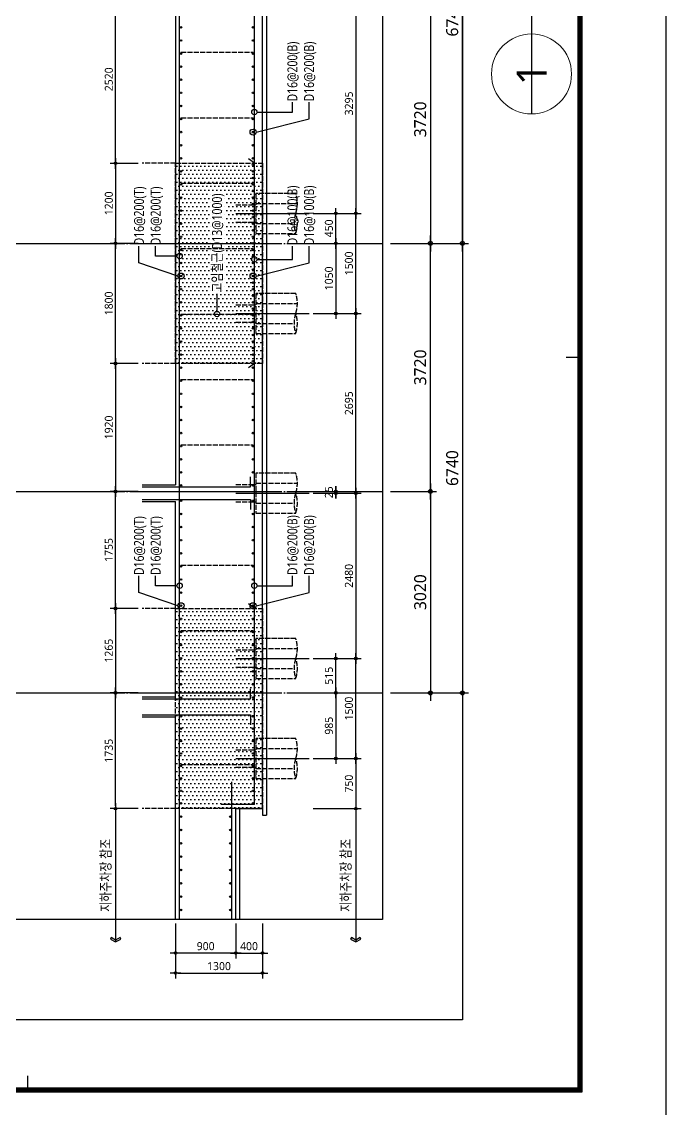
# Model space of a CAD drawing. Header units: millimetres. Extents: x 317501 to 814054, y -400799 to -14117.
# Drawn here: x 804392 to 814054, y -63340 to -47034 of the extents above; entities that cross this region are included whole.
import ezdxf
from ezdxf.enums import TextEntityAlignment as Align
from ezdxf.xclip import XClip

# ---------------------------------------------------------------- set-up
doc = ezdxf.new("R2010")
doc.units = ezdxf.units.MM
doc.header["$LTSCALE"] = 38
doc.header["$XCLIPFRAME"] = 0
for name, pattern in [('CEN', [62, 60, -1, 0, -1]), ('HID', [2.5, 2, -0.5]), ('XS-기초$0$HID', [2.3, 1.5, -0.8])]:
    doc.linetypes.add(name, pattern=pattern)
doc.layers.get('Defpoints').update_dxf_attribs({"color": 145})
for name, color, linetype in [('BAR1', 3, 'Continuous'), ('BARR', 1, 'Continuous'), ('CEN', 1, 'CEN'), ('DIM', 7, 'Continuous'), ('DOT', 3, 'Continuous'), ('FORM_고양장항A-1BL-S-성능$0$FORM', 7, 'Continuous'), ('LEADER', 7, 'Continuous'), ('PI', 4, 'HID'), ('T', 1, 'Continuous'), ('W1', 11, 'Continuous'), ('고임철근', 4, 'HID'), ('버림', 8, 'Continuous'), ('보강구간', 6, 'HID')]:
    doc.layers.add(name, color=color, linetype=linetype)
for name, color, linetype, plot in [('DEFPOINT', 144, 'Continuous', False), ('FORM_고양장항A-1BL-S-성능$0$DEFPOINT', 144, 'Continuous', False), ('XS-기초$0$0106', 30, 'XS-기초$0$HID', False)]:
    doc.layers.add(name, color=color, linetype=linetype, plot=plot)
doc.layers.add('TEXT', color=3, linetype='Continuous', lineweight=9)
doc.styles.add('맑은고딕', font='malgun.ttf')
doc.dimstyles.new('DIM_40', dxfattribs={"dimscale": 40, "dimtxt": 3, "dimasz": 1, "dimexe": 2, "dimexo": 1.5, "dimgap": 1, "dimtad": 1, "dimdec": 0, "dimzin": 0, "dimdsep": 46, "dimtxsty": '맑은고딕', "dimblk1": 'DIMDOT', "dimblk2": 'DIMDOT', "dimsah": 1, "dimcen": 0.09, "dimdle": 2, "dimclrd": 7, "dimclre": 7, "dimclrt": 6, "dimadec": 0, "dimazin": 0, "dimtfac": 1, "dimtdec": 0, "dimtix": 1, "dimtmove": 2, "dimatfit": 3, "dimldrblk": 'DIMDOT', "dimfxl": 0, "dimtolj": 1, "dimtzin": 0, "dimarcsym": 0})
doc.dimstyles.new('DIM_60', dxfattribs={"dimscale": 60, "dimtxt": 3, "dimasz": 1, "dimexe": 1.5, "dimexo": 2, "dimgap": 1, "dimtad": 1, "dimdec": 0, "dimzin": 0, "dimdsep": 46, "dimtxsty": '맑은고딕', "dimblk1": 'DIMDOT', "dimblk2": 'DIMDOT', "dimsah": 1, "dimcen": 0.09, "dimdle": 2, "dimclrd": 7, "dimclre": 7, "dimclrt": 3, "dimadec": 0, "dimazin": 0, "dimtfac": 1, "dimtdec": 0, "dimtix": 1, "dimtmove": 2, "dimatfit": 3, "dimldrblk": 'DIMDOT', "dimfxl": 0, "dimtolj": 1, "dimtzin": 0, "dimarcsym": 0})

# ---------------------------------------------------------------- blocks, each defined once
blk = doc.blocks.new('FORM_고양장항A-1BL-S-성능')
at = {"layer": 'FORM_고양장항A-1BL-S-성능$0$DEFPOINT', "color": 1}
for p, q in [((26, 159.5), (29, 159.5)), ((208.5, 22), (208.5, 25))]:
    blk.add_line(p, q, dxfattribs=at)
at = {"layer": 'FORM_고양장항A-1BL-S-성능$0$DEFPOINT'}
blk.add_lwpolyline([(0, 594), (0, 0), (841, 0), (841, 594), (0, 594)], dxfattribs=at)
at = {"layer": 'FORM_고양장항A-1BL-S-성능$0$FORM'}
for points in [[(25, 573), (25, 21), (757, 21), (757, 573)], [(26, 572), (26, 22), (756, 22), (756, 572)]]:
    blk.add_lwpolyline(points, close=True, dxfattribs=at)
at = {"layer": 'FORM_고양장항A-1BL-S-성능$0$FORM', "const_width": 1}
blk.add_lwpolyline([(25.5, 572.5), (25.5, 21.5), (756.5, 21.5), (756.5, 572.5)], close=True, dxfattribs=at)
blk = doc.blocks.new('XS-기초')
at = {"layer": 'XS-기초$0$0106'}
blk.add_line((146982, 171825), (463099, 280125), dxfattribs=at)
blk = doc.blocks.new('DIMDOT')
at = {"layer": 'DIM', "linetype": 'Continuous'}
blk.add_line((-2, 0), (2, 0), dxfattribs=at)
for radius in [0.5, 0.25]:
    blk.add_circle((0, 0), radius, dxfattribs=at)
blk = doc.blocks.new('*D104')
at = {"layer": 'Defpoints', "color": 0, "linetype": 'Continuous', "transparency": 16777216}
for p in [(809799, -50357), (809799, -57097), (810999, -57097)]:
    blk.add_point(p, dxfattribs=at)
at = {"layer": 'DIM', "color": 7, "linetype": 'Continuous', "lineweight": -2, "transparency": 16777216}
for p, q in [((809919, -50357), (811089, -50357)), ((810999, -50417), (810999, -57037)), ((809919, -57097), (811089, -57097))]:
    blk.add_line(p, q, dxfattribs=at)
at = {"layer": 'DIM', "color": 7, "linetype": 'Continuous', "lineweight": -2, "transparency": 16777216, "xscale": 60, "yscale": 60, "zscale": 60}
for p, rotation in [((810999, -50357), 90), ((810999, -57097), 270)]:
    blk.add_blockref('DIMDOT', p, dxfattribs=dict(at, rotation=rotation))
at = {"layer": 'DIM', "color": 3, "linetype": 'Continuous', "transparency": 16777216, "insert": (810846, -53727), "char_height": 180, "attachment_point": 5, "rotation": 90, "style": '맑은고딕'}
blk.add_mtext('\\A1;6740', dxfattribs=at)
blk = doc.blocks.new('*D105')
at = {"layer": 'Defpoints', "color": 0, "linetype": 'Continuous', "transparency": 16777216}
for p in [(809799, -54077), (809799, -57097), (810519, -57097)]:
    blk.add_point(p, dxfattribs=at)
at = {"layer": 'DIM', "color": 7, "linetype": 'Continuous', "lineweight": -2, "transparency": 16777216}
for p, q in [((809919, -54077), (810609, -54077)), ((810519, -54137), (810519, -57037)), ((809919, -57097), (810609, -57097))]:
    blk.add_line(p, q, dxfattribs=at)
at = {"layer": 'DIM', "color": 7, "linetype": 'Continuous', "lineweight": -2, "transparency": 16777216, "xscale": 60, "yscale": 60, "zscale": 60}
for p, rotation in [((810519, -54077), 90), ((810519, -57097), 270)]:
    blk.add_blockref('DIMDOT', p, dxfattribs=dict(at, rotation=rotation))
at = {"layer": 'DIM', "color": 3, "linetype": 'Continuous', "transparency": 16777216, "insert": (810366, -55587), "char_height": 180, "attachment_point": 5, "rotation": 90, "style": '맑은고딕'}
blk.add_mtext('\\A1;3020', dxfattribs=at)
blk = doc.blocks.new('*D106')
at = {"layer": 'Defpoints', "color": 0, "linetype": 'Continuous', "transparency": 16777216}
for p in [(809799, -50357), (810519, -50357), (809799, -54077)]:
    blk.add_point(p, dxfattribs=at)
at = {"layer": 'DIM', "color": 7, "linetype": 'Continuous', "lineweight": -2, "transparency": 16777216}
for p, q in [((809919, -50357), (810609, -50357)), ((810519, -54017), (810519, -50417)), ((809919, -54077), (810609, -54077))]:
    blk.add_line(p, q, dxfattribs=at)
at = {"layer": 'DIM', "color": 7, "linetype": 'Continuous', "lineweight": -2, "transparency": 16777216, "xscale": 60, "yscale": 60, "zscale": 60}
for p, rotation in [((810519, -50357), 90), ((810519, -54077), 270)]:
    blk.add_blockref('DIMDOT', p, dxfattribs=dict(at, rotation=rotation))
at = {"layer": 'DIM', "color": 3, "linetype": 'Continuous', "transparency": 16777216, "insert": (810366, -52217), "char_height": 180, "attachment_point": 5, "rotation": 90, "style": '맑은고딕'}
blk.add_mtext('\\A1;3720', dxfattribs=at)
blk = doc.blocks.new('*D107')
at = {"layer": 'Defpoints', "color": 0, "linetype": 'Continuous', "transparency": 16777216}
for p in [(809799, -43617), (810999, -43617), (809799, -50357)]:
    blk.add_point(p, dxfattribs=at)
at = {"layer": 'DIM', "color": 7, "linetype": 'Continuous', "lineweight": -2, "transparency": 16777216}
for p, q in [((809919, -43617), (811089, -43617)), ((810999, -50297), (810999, -43677)), ((809919, -50357), (811089, -50357))]:
    blk.add_line(p, q, dxfattribs=at)
at = {"layer": 'DIM', "color": 7, "linetype": 'Continuous', "lineweight": -2, "transparency": 16777216, "xscale": 60, "yscale": 60, "zscale": 60}
for p, rotation in [((810999, -43617), 90), ((810999, -50357), 270)]:
    blk.add_blockref('DIMDOT', p, dxfattribs=dict(at, rotation=rotation))
at = {"layer": 'DIM', "color": 3, "linetype": 'Continuous', "transparency": 16777216, "insert": (810846, -46987), "char_height": 180, "attachment_point": 5, "rotation": 90, "style": '맑은고딕'}
blk.add_mtext('\\A1;6740', dxfattribs=at)
blk = doc.blocks.new('*D109')
at = {"layer": 'Defpoints', "color": 0, "linetype": 'Continuous', "transparency": 16777216}
for p in [(809799, -46637), (809799, -50357), (810519, -50357)]:
    blk.add_point(p, dxfattribs=at)
at = {"layer": 'DIM', "color": 7, "linetype": 'Continuous', "lineweight": -2, "transparency": 16777216}
for p, q in [((809919, -46637), (810609, -46637)), ((810519, -46697), (810519, -50297)), ((809919, -50357), (810609, -50357))]:
    blk.add_line(p, q, dxfattribs=at)
at = {"layer": 'DIM', "color": 7, "linetype": 'Continuous', "lineweight": -2, "transparency": 16777216, "xscale": 60, "yscale": 60, "zscale": 60}
for p, rotation in [((810519, -46637), 90), ((810519, -50357), 270)]:
    blk.add_blockref('DIMDOT', p, dxfattribs=dict(at, rotation=rotation))
at = {"layer": 'DIM', "color": 3, "linetype": 'Continuous', "transparency": 16777216, "insert": (810366, -48497), "char_height": 180, "attachment_point": 5, "rotation": 90, "style": '맑은고딕'}
blk.add_mtext('\\A1;3720', dxfattribs=at)
blk = doc.blocks.new('*D159')
at = {"layer": 'Defpoints', "color": 0, "linetype": 'Continuous', "transparency": 16777216}
for p in [(806699, -60497), (807999, -60497), (807999, -61297)]:
    blk.add_point(p, dxfattribs=at)
at = {"layer": 'DIM', "color": 7, "linetype": 'Continuous', "lineweight": -2, "transparency": 16777216}
for p, q in [((806699, -60557), (806699, -61377)), ((807999, -60557), (807999, -61377)), ((806739, -61297), (807959, -61297))]:
    blk.add_line(p, q, dxfattribs=at)
at = {"layer": 'DIM', "color": 7, "linetype": 'Continuous', "lineweight": -2, "transparency": 16777216, "xscale": 40, "yscale": 40, "zscale": 40, "rotation": 180}
blk.add_blockref('DIMDOT', (806699, -61297), dxfattribs=at)
at = {"layer": 'DIM', "color": 7, "linetype": 'Continuous', "lineweight": -2, "transparency": 16777216, "xscale": 40, "yscale": 40, "zscale": 40}
blk.add_blockref('DIMDOT', (807999, -61297), dxfattribs=at)
at = {"layer": 'DIM', "color": 6, "linetype": 'Continuous', "transparency": 16777216, "insert": (807349, -61194), "char_height": 120, "attachment_point": 5, "style": '맑은고딕'}
blk.add_mtext('\\A1;1300', dxfattribs=at)
blk = doc.blocks.new('*D160')
at = {"layer": 'Defpoints', "color": 0, "linetype": 'Continuous', "transparency": 16777216}
for p in [(807599, -60497), (807999, -60497), (807999, -60997)]:
    blk.add_point(p, dxfattribs=at)
at = {"layer": 'DIM', "color": 7, "linetype": 'Continuous', "lineweight": -2, "transparency": 16777216}
for p, q in [((807599, -60557), (807599, -61077)), ((807999, -60557), (807999, -61077)), ((807639, -60997), (807959, -60997))]:
    blk.add_line(p, q, dxfattribs=at)
at = {"layer": 'DIM', "color": 7, "linetype": 'Continuous', "lineweight": -2, "transparency": 16777216, "xscale": 40, "yscale": 40, "zscale": 40, "rotation": 180}
blk.add_blockref('DIMDOT', (807599, -60997), dxfattribs=at)
at = {"layer": 'DIM', "color": 7, "linetype": 'Continuous', "lineweight": -2, "transparency": 16777216, "xscale": 40, "yscale": 40, "zscale": 40}
blk.add_blockref('DIMDOT', (807999, -60997), dxfattribs=at)
at = {"layer": 'DIM', "color": 6, "linetype": 'Continuous', "transparency": 16777216, "insert": (807799, -60895), "char_height": 120, "attachment_point": 5, "style": '맑은고딕'}
blk.add_mtext('\\A1;400', dxfattribs=at)
blk = doc.blocks.new('*D161')
at = {"layer": 'Defpoints', "color": 0, "linetype": 'Continuous', "transparency": 16777216}
for p in [(806699, -60497), (807599, -60497), (806699, -60997)]:
    blk.add_point(p, dxfattribs=at)
at = {"layer": 'DIM', "color": 7, "linetype": 'Continuous', "lineweight": -2, "transparency": 16777216}
for p, q in [((806699, -60557), (806699, -61077)), ((807599, -60557), (807599, -61077)), ((807559, -60997), (806739, -60997))]:
    blk.add_line(p, q, dxfattribs=at)
at = {"layer": 'DIM', "color": 7, "linetype": 'Continuous', "lineweight": -2, "transparency": 16777216, "xscale": 40, "yscale": 40, "zscale": 40, "rotation": 180}
blk.add_blockref('DIMDOT', (806699, -60997), dxfattribs=at)
at = {"layer": 'DIM', "color": 7, "linetype": 'Continuous', "lineweight": -2, "transparency": 16777216, "xscale": 40, "yscale": 40, "zscale": 40}
blk.add_blockref('DIMDOT', (807599, -60997), dxfattribs=at)
at = {"layer": 'DIM', "color": 6, "linetype": 'Continuous', "transparency": 16777216, "insert": (807149, -60895), "char_height": 120, "attachment_point": 5, "style": '맑은고딕'}
blk.add_mtext('\\A1;900', dxfattribs=at)
blk = doc.blocks.new('p')
at = {"layer": 'PI'}
for p, q in [((-130, 300), (-130, 0)), ((130, 300), (130, 0)), ((300, 0), (-300, 0)), ((-300, 0), (-300, -600)), ((-150, 0), (-150, -575)), ((150, 0), (150, -625)), ((300, -600), (300, 0))]:
    blk.add_line(p, q, dxfattribs=at)
at = {"layer": 'PI', "color": 6, "linetype": 'Continuous'}
blk.add_line((0, 300, 0), (0, -800, 0), dxfattribs=at)
at = {"layer": 'PI'}
for centre, start, end in [((-150, -1037), 71.0754, 108.9246), ((-150, -163), 251.0754, 288.9246), ((150, -163), 251.0754, 288.9246)]:
    blk.add_arc(centre, 462, start, end, dxfattribs=at)
blk = doc.blocks.new('*D532')
at = {"layer": 'Defpoints', "color": 0, "linetype": 'Continuous', "transparency": 16777216}
for p in [(808699, -56582, 0), (809399, -56582, 0), (808699, -58082, 0)]:
    blk.add_point(p, dxfattribs=at)
at = {"layer": 'DIM', "color": 7, "linetype": 'Continuous', "lineweight": -2, "transparency": 16777216}
for p, q in [((808759, -56582, 0), (809479, -56582, 0)), ((809399, -58042, 0), (809399, -56622, 0)), ((808759, -58082, 0), (809479, -58082, 0))]:
    blk.add_line(p, q, dxfattribs=at)
at = {"layer": 'DIM', "color": 7, "linetype": 'Continuous', "lineweight": -2, "transparency": 16777216, "xscale": 40, "yscale": 40, "zscale": 40}
for p, rotation in [((809399, -56582, 0), 90), ((809399, -58082, 0), 270)]:
    blk.add_blockref('DIMDOT', p, dxfattribs=dict(at, rotation=rotation))
at = {"layer": 'DIM', "color": 6, "linetype": 'Continuous', "transparency": 16777216, "insert": (809297, -57332, 0), "char_height": 120, "attachment_point": 5, "rotation": 90, "style": '맑은고딕'}
blk.add_mtext('\\A1;1500', dxfattribs=at)
blk = doc.blocks.new('*D533')
at = {"layer": 'Defpoints', "color": 0, "linetype": 'Continuous', "transparency": 16777216}
for p in [(808699, -58082, 0), (808699, -58832, 0), (809399, -58832, 0)]:
    blk.add_point(p, dxfattribs=at)
at = {"layer": 'DIM', "color": 7, "linetype": 'Continuous', "lineweight": -2, "transparency": 16777216}
for p, q in [((808759, -58082, 0), (809479, -58082, 0)), ((809399, -58122, 0), (809399, -58792, 0)), ((808759, -58832, 0), (809479, -58832, 0))]:
    blk.add_line(p, q, dxfattribs=at)
at = {"layer": 'DIM', "color": 7, "linetype": 'Continuous', "lineweight": -2, "transparency": 16777216, "xscale": 40, "yscale": 40, "zscale": 40}
for p, rotation in [((809399, -58082, 0), 90), ((809399, -58832, 0), 270)]:
    blk.add_blockref('DIMDOT', p, dxfattribs=dict(at, rotation=rotation))
at = {"layer": 'DIM', "color": 6, "linetype": 'Continuous', "transparency": 16777216, "insert": (809297, -58457, 0), "char_height": 120, "attachment_point": 5, "rotation": 90, "style": '맑은고딕'}
blk.add_mtext('\\A1;750', dxfattribs=at)
blk = doc.blocks.new('*D534')
at = {"layer": 'Defpoints', "color": 0, "linetype": 'Continuous', "transparency": 16777216}
for p in [(808699, -57097, 0), (808699, -58082, 0), (809099, -58082, 0)]:
    blk.add_point(p, dxfattribs=at)
at = {"layer": 'DIM', "color": 7, "linetype": 'Continuous', "lineweight": -2, "transparency": 16777216}
for p, q in [((808759, -57097, 0), (809179, -57097, 0)), ((809099, -57137, 0), (809099, -58042, 0)), ((808759, -58082, 0), (809179, -58082, 0))]:
    blk.add_line(p, q, dxfattribs=at)
at = {"layer": 'DIM', "color": 7, "linetype": 'Continuous', "lineweight": -2, "transparency": 16777216, "xscale": 40, "yscale": 40, "zscale": 40}
for p, rotation in [((809099, -57097, 0), 90), ((809099, -58082, 0), 270)]:
    blk.add_blockref('DIMDOT', p, dxfattribs=dict(at, rotation=rotation))
at = {"layer": 'DIM', "color": 6, "linetype": 'Continuous', "transparency": 16777216, "insert": (808997, -57589, 0), "char_height": 120, "attachment_point": 5, "rotation": 90, "style": '맑은고딕'}
blk.add_mtext('\\A1;985', dxfattribs=at)
blk = doc.blocks.new('*D535')
at = {"layer": 'Defpoints', "color": 0, "linetype": 'Continuous', "transparency": 16777216}
for p in [(808699, -56582, 0), (809099, -56582, 0), (808699, -57097, 0)]:
    blk.add_point(p, dxfattribs=at)
at = {"layer": 'DIM', "color": 7, "linetype": 'Continuous', "lineweight": -2, "transparency": 16777216}
for p, q in [((808759, -56582, 0), (809179, -56582, 0)), ((809099, -57057, 0), (809099, -56622, 0)), ((808759, -57097, 0), (809179, -57097, 0))]:
    blk.add_line(p, q, dxfattribs=at)
at = {"layer": 'DIM', "color": 7, "linetype": 'Continuous', "lineweight": -2, "transparency": 16777216, "xscale": 40, "yscale": 40, "zscale": 40}
for p, rotation in [((809099, -56582, 0), 90), ((809099, -57097, 0), 270)]:
    blk.add_blockref('DIMDOT', p, dxfattribs=dict(at, rotation=rotation))
at = {"layer": 'DIM', "color": 6, "linetype": 'Continuous', "transparency": 16777216, "insert": (808997, -56839, 0), "char_height": 120, "attachment_point": 5, "rotation": 90, "style": '맑은고딕'}
blk.add_mtext('\\A1;515', dxfattribs=at)
blk = doc.blocks.new('*D536')
at = {"layer": 'Defpoints', "color": 0, "linetype": 'Continuous', "transparency": 16777216}
for p in [(808699, -54102, 0), (808699, -56582, 0), (809399, -56582, 0)]:
    blk.add_point(p, dxfattribs=at)
at = {"layer": 'DIM', "color": 7, "linetype": 'Continuous', "lineweight": -2, "transparency": 16777216}
for p, q in [((808759, -54102, 0), (809479, -54102, 0)), ((809399, -54142, 0), (809399, -56542, 0)), ((808759, -56582, 0), (809479, -56582, 0))]:
    blk.add_line(p, q, dxfattribs=at)
at = {"layer": 'DIM', "color": 7, "linetype": 'Continuous', "lineweight": -2, "transparency": 16777216, "xscale": 40, "yscale": 40, "zscale": 40}
for p, rotation in [((809399, -54102, 0), 90), ((809399, -56582, 0), 270)]:
    blk.add_blockref('DIMDOT', p, dxfattribs=dict(at, rotation=rotation))
at = {"layer": 'DIM', "color": 6, "linetype": 'Continuous', "transparency": 16777216, "insert": (809297, -55342, 0), "char_height": 120, "attachment_point": 5, "rotation": 90, "style": '맑은고딕'}
blk.add_mtext('\\A1;2480', dxfattribs=at)
blk = doc.blocks.new('*D537')
at = {"layer": 'Defpoints', "color": 0, "linetype": 'Continuous', "transparency": 16777216}
for p in [(808699, -51407, 0), (809399, -51407, 0), (808699, -54102, 0)]:
    blk.add_point(p, dxfattribs=at)
at = {"layer": 'DIM', "color": 7, "linetype": 'Continuous', "lineweight": -2, "transparency": 16777216}
for p, q in [((808759, -51407, 0), (809479, -51407, 0)), ((809399, -54062, 0), (809399, -51447, 0)), ((808759, -54102, 0), (809479, -54102, 0))]:
    blk.add_line(p, q, dxfattribs=at)
at = {"layer": 'DIM', "color": 7, "linetype": 'Continuous', "lineweight": -2, "transparency": 16777216, "xscale": 40, "yscale": 40, "zscale": 40}
for p, rotation in [((809399, -51407, 0), 90), ((809399, -54102, 0), 270)]:
    blk.add_blockref('DIMDOT', p, dxfattribs=dict(at, rotation=rotation))
at = {"layer": 'DIM', "color": 6, "linetype": 'Continuous', "transparency": 16777216, "insert": (809297, -52754, 0), "char_height": 120, "attachment_point": 5, "rotation": 90, "style": '맑은고딕'}
blk.add_mtext('\\A1;2695', dxfattribs=at)
blk = doc.blocks.new('*D538')
at = {"layer": 'Defpoints', "color": 0, "linetype": 'Continuous', "transparency": 16777216}
for p in [(808699, -49907), (809399, -49907), (808699, -51407)]:
    blk.add_point(p, dxfattribs=at)
at = {"layer": 'DIM', "color": 7, "linetype": 'Continuous', "lineweight": -2, "transparency": 16777216}
for p, q in [((808759, -49907), (809479, -49907)), ((809399, -51367), (809399, -49947)), ((808759, -51407), (809479, -51407))]:
    blk.add_line(p, q, dxfattribs=at)
at = {"layer": 'DIM', "color": 7, "linetype": 'Continuous', "lineweight": -2, "transparency": 16777216, "xscale": 40, "yscale": 40, "zscale": 40}
for p, rotation in [((809399, -49907), 90), ((809399, -51407), 270)]:
    blk.add_blockref('DIMDOT', p, dxfattribs=dict(at, rotation=rotation))
at = {"layer": 'DIM', "color": 6, "linetype": 'Continuous', "transparency": 16777216, "insert": (809297, -50657), "char_height": 120, "attachment_point": 5, "rotation": 90, "style": '맑은고딕'}
blk.add_mtext('\\A1;1500', dxfattribs=at)
blk = doc.blocks.new('*D539')
at = {"layer": 'Defpoints', "color": 0, "linetype": 'Continuous', "transparency": 16777216}
for p in [(808699, -50357), (808699, -51407), (809099, -51407)]:
    blk.add_point(p, dxfattribs=at)
at = {"layer": 'DIM', "color": 7, "linetype": 'Continuous', "lineweight": -2, "transparency": 16777216}
for p, q in [((808759, -50357), (809179, -50357)), ((809099, -50397), (809099, -51367)), ((808759, -51407), (809179, -51407))]:
    blk.add_line(p, q, dxfattribs=at)
at = {"layer": 'DIM', "color": 7, "linetype": 'Continuous', "lineweight": -2, "transparency": 16777216, "xscale": 40, "yscale": 40, "zscale": 40}
for p, rotation in [((809099, -50357), 90), ((809099, -51407), 270)]:
    blk.add_blockref('DIMDOT', p, dxfattribs=dict(at, rotation=rotation))
at = {"layer": 'DIM', "color": 6, "linetype": 'Continuous', "transparency": 16777216, "insert": (808997, -50882), "char_height": 120, "attachment_point": 5, "rotation": 90, "style": '맑은고딕'}
blk.add_mtext('\\A1;1050', dxfattribs=at)
blk = doc.blocks.new('*D540')
at = {"layer": 'Defpoints', "color": 0, "linetype": 'Continuous', "transparency": 16777216}
for p in [(808699, -49907), (809099, -49907), (808699, -50357)]:
    blk.add_point(p, dxfattribs=at)
at = {"layer": 'DIM', "color": 7, "linetype": 'Continuous', "lineweight": -2, "transparency": 16777216}
for p, q in [((808759, -49907), (809179, -49907)), ((809099, -50317), (809099, -49947)), ((808759, -50357), (809179, -50357))]:
    blk.add_line(p, q, dxfattribs=at)
at = {"layer": 'DIM', "color": 7, "linetype": 'Continuous', "lineweight": -2, "transparency": 16777216, "xscale": 40, "yscale": 40, "zscale": 40}
for p, rotation in [((809099, -49907), 90), ((809099, -50357), 270)]:
    blk.add_blockref('DIMDOT', p, dxfattribs=dict(at, rotation=rotation))
at = {"layer": 'DIM', "color": 6, "linetype": 'Continuous', "transparency": 16777216, "insert": (808997, -50132), "char_height": 120, "attachment_point": 5, "rotation": 90, "style": '맑은고딕'}
blk.add_mtext('\\A1;450', dxfattribs=at)
blk = doc.blocks.new('*D554')
at = {"layer": 'Defpoints', "color": 0, "linetype": 'Continuous', "transparency": 16777216}
for p in [(808699, -54077), (808699, -54102), (809099, -54102)]:
    blk.add_point(p, dxfattribs=at)
at = {"layer": 'DIM', "color": 7, "linetype": 'Continuous', "lineweight": -2, "transparency": 16777216}
for p, q in [((808759, -54077), (809179, -54077)), ((808759, -54102), (809179, -54102)), ((809099, -54037), (809099, -53997)), ((809099, -54077), (809099, -54102)), ((809099, -54142), (809099, -54182))]:
    blk.add_line(p, q, dxfattribs=at)
at = {"layer": 'DIM', "color": 7, "linetype": 'Continuous', "lineweight": -2, "transparency": 16777216, "xscale": 40, "yscale": 40, "zscale": 40}
for p, rotation in [((809099, -54077), 270), ((809099, -54102), 90)]:
    blk.add_blockref('DIMDOT', p, dxfattribs=dict(at, rotation=rotation))
at = {"layer": 'DIM', "color": 6, "linetype": 'Continuous', "transparency": 16777216, "insert": (808997, -54089), "char_height": 120, "attachment_point": 5, "rotation": 90, "style": '맑은고딕'}
blk.add_mtext('\\A1;25', dxfattribs=at)
blk = doc.blocks.new('*D555')
at = {"layer": 'Defpoints', "color": 0, "linetype": 'Continuous', "transparency": 16777216}
for p in [(808699, -46612), (808699, -49907), (809399, -49907)]:
    blk.add_point(p, dxfattribs=at)
at = {"layer": 'DIM', "color": 7, "linetype": 'Continuous', "lineweight": -2, "transparency": 16777216}
for p, q in [((808759, -46612), (809479, -46612)), ((809399, -46652), (809399, -49867)), ((808759, -49907), (809479, -49907))]:
    blk.add_line(p, q, dxfattribs=at)
at = {"layer": 'DIM', "color": 7, "linetype": 'Continuous', "lineweight": -2, "transparency": 16777216, "xscale": 40, "yscale": 40, "zscale": 40}
for p, rotation in [((809399, -46612), 90), ((809399, -49907), 270)]:
    blk.add_blockref('DIMDOT', p, dxfattribs=dict(at, rotation=rotation))
at = {"layer": 'DIM', "color": 6, "linetype": 'Continuous', "transparency": 16777216, "insert": (809297, -48259), "char_height": 120, "attachment_point": 5, "rotation": 90, "style": '맑은고딕'}
blk.add_mtext('\\A1;3295', dxfattribs=at)
blk = doc.blocks.new('*D561')
at = {"layer": 'Defpoints', "color": 0, "linetype": 'Continuous', "transparency": 16777216}
for p in [(805799, -57097), (806199, -57097), (806199, -58832)]:
    blk.add_point(p, dxfattribs=at)
at = {"layer": 'DIM', "color": 7, "linetype": 'Continuous', "lineweight": -2, "transparency": 16777216}
for p, q in [((806139, -57097), (805719, -57097)), ((805799, -58792), (805799, -57137)), ((806139, -58832), (805719, -58832))]:
    blk.add_line(p, q, dxfattribs=at)
at = {"layer": 'DIM', "color": 7, "linetype": 'Continuous', "lineweight": -2, "transparency": 16777216, "xscale": 40, "yscale": 40, "zscale": 40}
for p, rotation in [((805799, -57097), 90), ((805799, -58832), 270)]:
    blk.add_blockref('DIMDOT', p, dxfattribs=dict(at, rotation=rotation))
at = {"layer": 'DIM', "color": 6, "linetype": 'Continuous', "transparency": 16777216, "insert": (805697, -57964), "char_height": 120, "attachment_point": 5, "rotation": 90, "style": '맑은고딕'}
blk.add_mtext('\\A1;1735', dxfattribs=at)
blk = doc.blocks.new('*D562')
at = {"layer": 'Defpoints', "color": 0, "linetype": 'Continuous', "transparency": 16777216}
for p in [(806199, -55832), (805799, -57097), (806199, -57097)]:
    blk.add_point(p, dxfattribs=at)
at = {"layer": 'DIM', "color": 7, "linetype": 'Continuous', "lineweight": -2, "transparency": 16777216}
for p, q in [((806139, -55832), (805719, -55832)), ((805799, -55872), (805799, -57057)), ((806139, -57097), (805719, -57097))]:
    blk.add_line(p, q, dxfattribs=at)
at = {"layer": 'DIM', "color": 7, "linetype": 'Continuous', "lineweight": -2, "transparency": 16777216, "xscale": 40, "yscale": 40, "zscale": 40}
for p, rotation in [((805799, -55832), 90), ((805799, -57097), 270)]:
    blk.add_blockref('DIMDOT', p, dxfattribs=dict(at, rotation=rotation))
at = {"layer": 'DIM', "color": 6, "linetype": 'Continuous', "transparency": 16777216, "insert": (805697, -56464), "char_height": 120, "attachment_point": 5, "rotation": 90, "style": '맑은고딕'}
blk.add_mtext('\\A1;1265', dxfattribs=at)
blk = doc.blocks.new('*D563')
at = {"layer": 'Defpoints', "color": 0, "linetype": 'Continuous', "transparency": 16777216}
for p in [(805799, -54077), (806199, -54077), (806199, -55832)]:
    blk.add_point(p, dxfattribs=at)
at = {"layer": 'DIM', "color": 7, "linetype": 'Continuous', "lineweight": -2, "transparency": 16777216}
for p, q in [((806139, -54077), (805719, -54077)), ((805799, -55792), (805799, -54117)), ((806139, -55832), (805719, -55832))]:
    blk.add_line(p, q, dxfattribs=at)
at = {"layer": 'DIM', "color": 7, "linetype": 'Continuous', "lineweight": -2, "transparency": 16777216, "xscale": 40, "yscale": 40, "zscale": 40}
for p, rotation in [((805799, -54077), 90), ((805799, -55832), 270)]:
    blk.add_blockref('DIMDOT', p, dxfattribs=dict(at, rotation=rotation))
at = {"layer": 'DIM', "color": 6, "linetype": 'Continuous', "transparency": 16777216, "insert": (805697, -54954), "char_height": 120, "attachment_point": 5, "rotation": 90, "style": '맑은고딕'}
blk.add_mtext('\\A1;1755', dxfattribs=at)
blk = doc.blocks.new('*D564')
at = {"layer": 'Defpoints', "color": 0, "linetype": 'Continuous', "transparency": 16777216}
for p in [(805799, -50357), (806199, -50357), (806199, -52157)]:
    blk.add_point(p, dxfattribs=at)
at = {"layer": 'DIM', "color": 7, "linetype": 'Continuous', "lineweight": -2, "transparency": 16777216}
for p, q in [((806139, -50357), (805719, -50357)), ((805799, -52117), (805799, -50397)), ((806139, -52157), (805719, -52157))]:
    blk.add_line(p, q, dxfattribs=at)
at = {"layer": 'DIM', "color": 7, "linetype": 'Continuous', "lineweight": -2, "transparency": 16777216, "xscale": 40, "yscale": 40, "zscale": 40}
for p, rotation in [((805799, -50357), 90), ((805799, -52157), 270)]:
    blk.add_blockref('DIMDOT', p, dxfattribs=dict(at, rotation=rotation))
at = {"layer": 'DIM', "color": 6, "linetype": 'Continuous', "transparency": 16777216, "insert": (805697, -51257), "char_height": 120, "attachment_point": 5, "rotation": 90, "style": '맑은고딕'}
blk.add_mtext('\\A1;1800', dxfattribs=at)
blk = doc.blocks.new('*D565')
at = {"layer": 'Defpoints', "color": 0, "linetype": 'Continuous', "transparency": 16777216}
for p in [(806199, -49157), (805799, -50357), (806199, -50357)]:
    blk.add_point(p, dxfattribs=at)
at = {"layer": 'DIM', "color": 7, "linetype": 'Continuous', "lineweight": -2, "transparency": 16777216}
for p, q in [((806139, -49157), (805719, -49157)), ((805799, -49197), (805799, -50317)), ((806139, -50357), (805719, -50357))]:
    blk.add_line(p, q, dxfattribs=at)
at = {"layer": 'DIM', "color": 7, "linetype": 'Continuous', "lineweight": -2, "transparency": 16777216, "xscale": 40, "yscale": 40, "zscale": 40}
for p, rotation in [((805799, -49157), 90), ((805799, -50357), 270)]:
    blk.add_blockref('DIMDOT', p, dxfattribs=dict(at, rotation=rotation))
at = {"layer": 'DIM', "color": 6, "linetype": 'Continuous', "transparency": 16777216, "insert": (805697, -49757), "char_height": 120, "attachment_point": 5, "rotation": 90, "style": '맑은고딕'}
blk.add_mtext('\\A1;1200', dxfattribs=at)
blk = doc.blocks.new('*D572')
at = {"layer": 'Defpoints', "color": 0, "linetype": 'Continuous', "transparency": 16777216}
for p in [(806199, -52157), (805799, -54077), (806199, -54077)]:
    blk.add_point(p, dxfattribs=at)
at = {"layer": 'DIM', "color": 7, "linetype": 'Continuous', "lineweight": -2, "transparency": 16777216}
for p, q in [((806139, -52157), (805719, -52157)), ((805799, -52197), (805799, -54037)), ((806139, -54077), (805719, -54077))]:
    blk.add_line(p, q, dxfattribs=at)
at = {"layer": 'DIM', "color": 7, "linetype": 'Continuous', "lineweight": -2, "transparency": 16777216, "xscale": 40, "yscale": 40, "zscale": 40}
for p, rotation in [((805799, -52157), 90), ((805799, -54077), 270)]:
    blk.add_blockref('DIMDOT', p, dxfattribs=dict(at, rotation=rotation))
at = {"layer": 'DIM', "color": 6, "linetype": 'Continuous', "transparency": 16777216, "insert": (805697, -53117), "char_height": 120, "attachment_point": 5, "rotation": 90, "style": '맑은고딕'}
blk.add_mtext('\\A1;1920', dxfattribs=at)
blk = doc.blocks.new('*D573')
at = {"layer": 'Defpoints', "color": 0, "linetype": 'Continuous', "transparency": 16777216}
for p in [(805799, -46637), (806199, -46637), (806199, -49157)]:
    blk.add_point(p, dxfattribs=at)
at = {"layer": 'DIM', "color": 7, "linetype": 'Continuous', "lineweight": -2, "transparency": 16777216}
for p, q in [((806139, -46637), (805719, -46637)), ((805799, -49117), (805799, -46677)), ((806139, -49157), (805719, -49157))]:
    blk.add_line(p, q, dxfattribs=at)
at = {"layer": 'DIM', "color": 7, "linetype": 'Continuous', "lineweight": -2, "transparency": 16777216, "xscale": 40, "yscale": 40, "zscale": 40}
for p, rotation in [((805799, -46637), 90), ((805799, -49157), 270)]:
    blk.add_blockref('DIMDOT', p, dxfattribs=dict(at, rotation=rotation))
at = {"layer": 'DIM', "color": 6, "linetype": 'Continuous', "transparency": 16777216, "insert": (805697, -47897), "char_height": 120, "attachment_point": 5, "rotation": 90, "style": '맑은고딕'}
blk.add_mtext('\\A1;2520', dxfattribs=at)
blk = doc.blocks.new('BAR')
at = {"layer": 'BARR'}
h = blk.add_hatch(color=256, dxfattribs=at)
edge = h.paths.add_edge_path()
edge.add_arc((0, 0), 15, 0, 360)
blk.add_circle((0, 0), 15, dxfattribs=at)

msp = doc.modelspace()

# ---------------------------------------------------------------- hatches: boundary and pattern name
at = {"layer": 'DOT'}
h = msp.add_hatch(dxfattribs=at)
h.set_pattern_fill('DOTS', color=256, scale=60, style=0)
h.set_pattern_definition([(360, (1033364.12, -215341.77), (30, 60), [0, -60])])
h.paths.add_polyline_path([(806699.1, -49156.8), (806699.1, -52156.8), (807999.1, -52156.8), (807999.1, -49156.8)])
h = msp.add_hatch(dxfattribs=at)
h.set_pattern_fill('DOTS', color=256, scale=60, style=0)
h.set_pattern_definition([(360, (1033364.12, -222016.77), (30, 60), [0, -60])])
h.paths.add_polyline_path([(806699.1, -55831.8), (806699.1, -58831.8), (807999.1, -58831.8), (807999.1, -55831.8)])

# ---------------------------------------------------------------- linework, layer by layer
at = {"layer": 'BAR1'}
for p, q in [((806759.1, -60496.8), (806759.1, -27143.2)), ((807879.1, -58771.8), (807879.1, -28486.8)), ((807879.1, -49156.8), (807791.1, -49088.1)), ((807879.1, -52156.8), (807791.1, -52225.4)), ((807879.1, -55831.8), (807791.1, -55763.1)), ((807539.1, -60496.8), (807539.1, -58431.8)), ((807879.1, -58771.8), (807379.1, -58771.8))]:
    msp.add_line(p, q, dxfattribs=at)
for points in [[(806199.1, -54006.8), (807819.1, -54006.8), (807819.1, -53856.8)], [(806199.1, -54196.8), (807819.1, -54196.8), (807819.1, -54346.8)], [(806199.1, -57186.8), (807819.1, -57186.8), (807819.1, -57036.8)], [(806199.1, -57426.8), (807819.1, -57426.8), (807819.1, -57576.8)]]:
    msp.add_lwpolyline(points, dxfattribs=at)
at = {"layer": 'CEN'}
for p, q in [((801299.1, -50356.8), (809799.1, -50356.8)), ((801299.1, -54076.8), (809799.1, -54076.8)), ((801299.1, -57096.8), (809799.1, -57096.8))]:
    msp.add_line(p, q, dxfattribs=at)
at = {"layer": 'DEFPOINT'}
msp.add_line((812034.1, -38816.8), (812034.1, -48416.8), dxfattribs=at)
for points in [[(781734.1, -61996.8), (781734.1, -19636.8), (810999.1, -19636.8), (810999.1, -61996.8)], [(783234.1, -60496.8), (783234.1, -21136.8), (809799.1, -21136.8), (809799.1, -60496.8)]]:
    msp.add_lwpolyline(points, close=True, dxfattribs=at)
at = {"layer": 'LEADER', "color": 7}
msp.add_line((807319.1, -51376), (807319.1, -51116), dxfattribs=at)
for points in [[(807904.1, -48688.9), (808699.1, -48488.9), (808699.1, -48238.9)], [(807919.1, -48388.9), (808449.1, -48388.9), (808449.1, -48238.9)], [(806734.1, -50847.3), (806149.1, -50647.3), (806149.1, -50397.3)], [(806719.1, -50547.3), (806399.1, -50547.3), (806399.1, -50397.3)], [(807904.1, -50847.3), (808699.1, -50647.3), (808699.1, -50397.3)], [(807919.1, -50597.3), (808449.1, -50597.3), (808449.1, -50397.3)], [(806734.1, -55790.1), (806149.1, -55590.1), (806149.1, -55340.1)], [(806719.1, -55490.1), (806399.1, -55490.1), (806399.1, -55340.1)], [(807904.1, -55790.1), (808699.1, -55590.1), (808699.1, -55340.1)], [(807919.1, -55490.1), (808449.1, -55490.1), (808449.1, -55340.1)]]:
    msp.add_lwpolyline(points, dxfattribs=at)
at = {"layer": 'LEADER'}
msp.add_lwpolyline([(805799.1, -58831.8), (805799.1, -60831.8), (805877.3, -60787.1), (805864.7, -60765.5), (805799.1, -60803), (805733.5, -60765.5), (805721, -60787.1), (805799.1, -60831.8)], dxfattribs=at)
at = {"layer": 'LEADER', "elevation": 0}
msp.add_lwpolyline([(809399.1, -58831.8), (809399.1, -60831.8), (809477.3, -60787.1), (809464.7, -60765.5), (809399.1, -60803), (809333.5, -60765.5), (809321, -60787.1), (809399.1, -60831.8)], dxfattribs=at)
at = {"layer": 'LEADER', "color": 7}
for centre, radius in [((807879.1, -48388.9), 40), ((807859.1, -48688.9), 45), ((806759.1, -50547.3), 40), ((807879.1, -50597.3), 40), ((806779.1, -50847.3), 45), ((807859.1, -50847.3), 45), ((807319.1, -51416), 40), ((806759.1, -55490.1), 40), ((807879.1, -55490.1), 40), ((806779.1, -55790.1), 45), ((807859.1, -55790.1), 45)]:
    msp.add_circle(centre, radius, dxfattribs=at)
at = {"layer": 'TEXT'}
msp.add_line((812034.1, -47216.8), (812034.1, -38816.8), dxfattribs=at)
msp.add_circle((812034.1, -47816.8), 600, dxfattribs=at)
at = {"layer": 'W1'}
for p, q in [((807999.1, -58831.8), (807999.1, -28426.8)), ((806699.1, -46736.8), (806699.1, -53976.8)), ((806199.1, -53976.8), (806699.1, -53976.8)), ((806199.1, -54226.8), (806699.1, -54226.8)), ((806699.1, -57156.8), (806699.1, -54226.8)), ((806199.1, -57156.8), (806699.1, -57156.8)), ((806199.1, -57456.8), (806699.1, -57456.8)), ((806699.1, -60496.8), (806699.1, -57456.8)), ((807599.1, -58831.8), (807999.1, -58831.8)), ((807599.1, -60496.8), (807599.1, -58831.8))]:
    msp.add_line(p, q, dxfattribs=at)
at = {"layer": '고임철근'}
for p, q in [((806779.1, -47491.6), (807859.1, -47491.6)), ((806779.1, -48472.7), (807859.1, -48472.7)), ((806779.1, -49453.8), (807859.1, -49453.8)), ((806779.1, -50434.9), (807859.1, -50434.9)), ((806779.1, -51416), (807859.1, -51416)), ((806779.1, -52397), (807859.1, -52397)), ((806779.1, -53378.1), (807859.1, -53378.1)), ((806779.1, -55180.1), (807859.1, -55180.1)), ((806779.1, -56163.4), (807859.1, -56163.4)), ((806779.1, -58172.5), (807859.1, -58172.5))]:
    msp.add_line(p, q, dxfattribs=at)
at = {"layer": '버림'}
for p, q in [((807659.1, -60496.8), (807659.1, -58831.8)), ((807999.1, -58831.8), (807999.1, -58931.8)), ((807999.1, -58931.8), (808059.1, -58931.8))]:
    msp.add_line(p, q, dxfattribs=at)
msp.add_lwpolyline([(808059.1, -28326.8), (808059.1, -58931.8)], dxfattribs=at)
at = {"layer": '보강구간'}
for p, q in [((806699.1, -49156.8), (806199.1, -49156.8)), ((806699.1, -52156.8), (806199.1, -52156.8)), ((806699.1, -55831.8), (806199.1, -55831.8)), ((806699.1, -58831.8), (806199.1, -58831.8))]:
    msp.add_line(p, q, dxfattribs=at)
for points in [[(807999.1, -52156.8), (806699.1, -52156.8), (806699.1, -49156.8), (807999.1, -49156.8), (807999.1, -52156.8)], [(807999.1, -58831.8), (806699.1, -58831.8), (806699.1, -55831.8), (807999.1, -55831.8), (807999.1, -58831.8)]]:
    msp.add_lwpolyline(points, dxfattribs=at)

# ---------------------------------------------------------------- block references
at = {"xscale": 60, "yscale": 60, "zscale": 60, "rotation": 90}
msp.add_blockref('FORM_고양장항A-1BL-S-성능', (814054.1, -64576.8), dxfattribs=at)
ref = msp.add_blockref('XS-기초', (983699.1, -219366.8), dxfattribs=dict(rotation=90))
XClip(ref).set_block_clipping_path([(158870.0000000025, 179400.0000000027), (192729.9999999939, 200465.000000001)])
at = {"layer": 'BARR', "xscale": 0.8, "yscale": 0.8, "zscale": 0.8}
for p in [(806779.1, -47119.2), (807859.1, -47119.2), (806779.1, -47315.4), (807859.1, -47315.4), (806779.1, -47511.6), (807859.1, -47511.6), (806779.1, -47707.9), (807859.1, -47707.9), (806779.1, -47904.1), (807859.1, -47904.1), (806779.1, -48100.3), (807859.1, -48100.3), (806779.1, -48296.5), (807859.1, -48296.5), (806779.1, -48492.7), (807859.1, -48492.7), (806779.1, -48688.9), (807859.1, -48688.9), (806779.1, -48885.1), (807859.1, -48885.1), (806779.1, -49081.4), (807859.1, -49081.4), (807859.1, -49179.5), (806779.1, -49277.6), (807859.1, -49277.6), (807859.1, -49375.7), (806779.1, -49473.8), (807859.1, -49473.8), (807859.1, -49571.9), (806779.1, -49670), (807859.1, -49670), (806779.1, -49866.2), (807859.1, -49768.1), (807859.1, -49866.2), (806779.1, -50062.4), (807859.1, -49964.3), (807859.1, -50062.4), (807859.1, -50160.6), (806779.1, -50258.7), (807859.1, -50258.7), (807859.1, -50356.8), (806779.1, -50454.9), (807859.1, -50454.9), (807859.1, -50553), (806779.1, -50651.1), (807859.1, -50651.1), (806779.1, -50847.3), (807859.1, -50749.2), (807859.1, -50847.3), (806779.1, -51043.5), (807859.1, -50945.4), (807859.1, -51043.5), (807859.1, -51141.6), (806779.1, -51239.7), (807859.1, -51239.7), (807859.1, -51337.9), (806779.1, -51436), (807859.1, -51436), (807859.1, -51534.1), (806779.1, -51632.2), (807859.1, -51632.2), (806779.1, -51828.4), (807859.1, -51730.3), (807859.1, -51828.4), (806779.1, -52024.6), (807859.1, -51926.5), (807859.1, -52024.6), (807859.1, -52122.7), (806779.1, -52220.8), (807859.1, -52220.8), (806779.1, -52417), (807859.1, -52417), (806779.1, -52613.3), (807859.1, -52613.3), (806779.1, -52809.5), (807859.1, -52809.5), (806779.1, -53005.7), (807859.1, -53005.7), (806779.1, -53201.9), (807859.1, -53201.9), (806779.1, -53398.1), (807859.1, -53398.1), (806779.1, -53594.3), (807859.1, -53594.3), (806779.1, -53790.6), (807859.1, -53790.6), (806779.1, -53986.8), (807859.1, -53986.8), (806779.1, -54216.8), (807859.1, -54216.8), (806779.1, -54413.4), (807859.1, -54413.4), (806779.1, -54610.1), (807859.1, -54610.1), (806779.1, -54806.8), (807859.1, -54806.8), (806779.1, -55003.4), (807859.1, -55003.4), (806779.1, -55200.1), (807859.1, -55200.1), (806779.1, -55396.8), (807859.1, -55396.8), (806779.1, -55593.4), (807859.1, -55593.4), (806779.1, -55790.1), (807859.1, -55790.1), (806779.1, -55986.8), (807859.1, -55986.8), (806779.1, -56183.4), (807859.1, -56183.4), (806779.1, -56380.1), (807859.1, -56380.1), (806779.1, -56576.8), (807859.1, -56576.8), (806779.1, -56773.4), (807859.1, -56773.4), (806779.1, -56970.1), (807859.1, -56970.1), (806779.1, -57166.8), (807859.1, -57166.8), (806779.1, -57446.8), (807859.1, -57446.8), (806779.1, -57633.2), (807859.1, -57633.2), (806779.1, -57819.6), (807859.1, -57819.6), (806779.1, -58006.1), (807859.1, -58006.1), (806779.1, -58192.5), (807859.1, -58192.5), (806779.1, -58378.9), (807859.1, -58378.9), (806779.1, -58565.3), (807859.1, -58565.3), (806779.1, -58751.8), (807859.1, -58751.8), (806779.1, -58951.8), (807519.1, -58951.8), (806779.1, -59151.8), (807519.1, -59151.8), (806779.1, -59351.8), (807519.1, -59351.8), (806779.1, -59551.8), (807519.1, -59551.8), (806779.1, -59751.8), (807519.1, -59751.8), (806779.1, -59951.8), (807519.1, -59951.8), (806779.1, -60151.8), (807519.1, -60151.8), (806779.1, -60351.8), (807519.1, -60351.8)]:
    msp.add_blockref('BAR', p, dxfattribs=at)
at = {"layer": 'PI', "rotation": 90}
for p in [(807899.1, -49906.8, 0), (807899.1, -51406.8, 0), (807899.1, -54101.8, 0), (807899.1, -56581.8), (807899.1, -58081.8)]:
    msp.add_blockref('p', p, dxfattribs=at)

# ---------------------------------------------------------------- texts
at = {"layer": 'T', "style": '맑은고딕', "width": 0.8}
for s, p in [('D16@200(B)', (808449.1, -48228.9)), ('D16@200(B)', (808699.1, -48228.9)), ('D16@200(T)', (806149.1, -50387.3)), ('D16@200(T)', (806399.1, -50387.3)), ('D16@100(B)', (808449.1, -50387.3)), ('D16@100(B)', (808699.1, -50387.3)), ('D16@200(T)', (806149.1, -55330.1)), ('D16@200(T)', (806399.1, -55330.1)), ('D16@200(B)', (808449.1, -55330.1)), ('D16@200(B)', (808699.1, -55330.1))]:
    msp.add_text(s, height=150, rotation=90, dxfattribs=at).set_placement(p, align=Align.MIDDLE_LEFT)
at = {"layer": 'TEXT', "style": '맑은고딕'}
msp.add_text('1', height=450, rotation=90, dxfattribs=at).set_placement((812034.1, -47816.8), align=Align.MIDDLE_CENTER)
at = {"layer": 'TEXT', "style": '맑은고딕', "width": 0.8}
msp.add_text('고임철근(D13@1000)', height=150, rotation=90, dxfattribs=at).set_placement((807319.1, -51096), align=Align.MIDDLE_LEFT)
for p in [(805649.1, -59831.8), (809249.1, -59831.8, 0)]:
    msp.add_text('지하주차장 참조', height=150, rotation=90, dxfattribs=at).set_placement(p, align=Align.MIDDLE_CENTER)

# ---------------------------------------------------------------- dimensions: what is measured, and where the dimension line sits
at = {"layer": 'DIM', "linetype": 'Continuous'}
for base, p1, p2, angle, picture, middle in [((810999.1, -43616.8), (809799.1, -50356.8), (809799.1, -43616.8), 90, '*D107', (810846.1, -46986.8)), ((810519.1, -50356.8), (809799.1, -46636.8), (809799.1, -50356.8), 270, '*D109', (810366.1, -48496.8)), ((810999.1, -57096.8), (809799.1, -50356.8), (809799.1, -57096.8), 270, '*D104', (810846.1, -53726.8)), ((810519.1, -50356.8), (809799.1, -54076.8), (809799.1, -50356.8), 90, '*D106', (810366.1, -52216.8)), ((810519.1, -57096.8), (809799.1, -54076.8), (809799.1, -57096.8), 270, '*D105', (810366.1, -55586.8))]:
    dim = msp.add_linear_dim(base=base, p1=p1, p2=p2, angle=angle, dimstyle='DIM_60', dxfattribs=at)
    dim.commit()
    dim.dimension.update_dxf_attribs({"geometry": picture, "text_midpoint": middle})
for base, p1, p2, angle, picture, middle in [((805799.1, -46636.8), (806199.1, -49156.8), (806199.1, -46636.8), 270, '*D573', (805697.1, -47896.8)), ((809399.1, -49906.8), (808699.1, -46611.8), (808699.1, -49906.8), 270, '*D555', (809297.1, -48259.3)), ((805799.1, -50356.8), (806199.1, -49156.8), (806199.1, -50356.8), 90, '*D565', (805696.8, -49756.8)), ((809399.1, -49906.8), (808699.1, -51406.8), (808699.1, -49906.8), 90, '*D538', (809296.8, -50656.8)), ((809099.1, -49906.8), (808699.1, -50356.8), (808699.1, -49906.8), 90, '*D540', (808997.1, -50131.8)), ((805799.1, -50356.8), (806199.1, -52156.8), (806199.1, -50356.8), 270, '*D564', (805696.8, -51256.8)), ((809099.1, -51406.8), (808699.1, -50356.8), (808699.1, -51406.8), 270, '*D539', (808996.8, -50881.8)), ((809399.1, -51406.8, 0), (808699.1, -54101.8, 0), (808699.1, -51406.8, 0), 90, '*D537', (809297.1, -52754.3, 0)), ((805799.1, -54076.8), (806199.1, -52156.8), (806199.1, -54076.8), 90, '*D572', (805696.8, -53116.8)), ((805799.1, -54076.8), (806199.1, -55831.8), (806199.1, -54076.8), 270, '*D563', (805696.8, -54954.3)), ((809099.1, -54101.8), (808699.1, -54076.8), (808699.1, -54101.8), 270, '*D554', (808997.1, -54089.3)), ((809399.1, -56581.8, 0), (808699.1, -54101.8, 0), (808699.1, -56581.8, 0), 270, '*D536', (809297.1, -55341.8, 0)), ((805799.1, -57096.8), (806199.1, -55831.8), (806199.1, -57096.8), 90, '*D562', (805696.8, -56464.3)), ((809399.1, -56581.8, 0), (808699.1, -58081.8, 0), (808699.1, -56581.8, 0), 90, '*D532', (809296.8, -57331.8, 0)), ((809099.1, -56581.8, 0), (808699.1, -57096.8, 0), (808699.1, -56581.8, 0), 90, '*D535', (808996.8, -56839.3, 0)), ((805799.1, -57096.8), (806199.1, -58831.8), (806199.1, -57096.8), 270, '*D561', (805696.8, -57964.3)), ((809099.1, -58081.8, 0), (808699.1, -57096.8, 0), (808699.1, -58081.8, 0), 270, '*D534', (808997.1, -57589.3, 0)), ((809399.1, -58831.8, 0), (808699.1, -58081.8, 0), (808699.1, -58831.8, 0), 270, '*D533', (809297.1, -58456.8, 0)), ((806699.1, -60996.8), (807599.1, -60496.8), (806699.1, -60496.8), 180, '*D161', (807149.1, -60894.8))]:
    dim = msp.add_linear_dim(base=base, p1=p1, p2=p2, angle=angle, dimstyle='DIM_40', override={"dimtix": 1, "dimatfit": 3}, dxfattribs=at)
    dim.commit()
    dim.dimension.update_dxf_attribs({"geometry": picture, "text_midpoint": middle})
for base, p1, picture, middle in [((807999.1, -61296.8), (806699.1, -60496.8), '*D159', (807349.1, -61194.4)), ((807999.1, -60996.8), (807599.1, -60496.8), '*D160', (807799.1, -60894.8))]:
    dim = msp.add_linear_dim(base=base, p1=p1, p2=(807999.1, -60496.8), dimstyle='DIM_40', override={"dimtix": 1, "dimatfit": 3}, dxfattribs=at)
    dim.commit()
    dim.dimension.update_dxf_attribs({"geometry": picture, "text_midpoint": middle})

doc.saveas('drawing.dxf')
